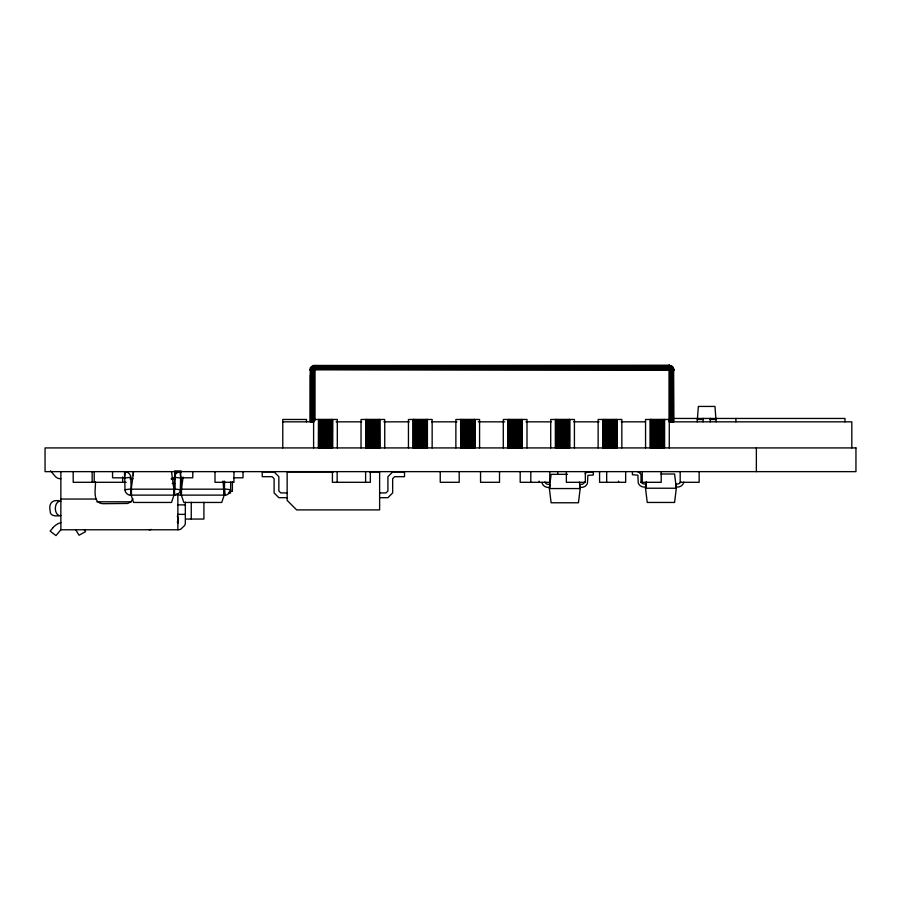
<?xml version="1.0" encoding="UTF-8"?>
<svg xmlns="http://www.w3.org/2000/svg" width="901" height="901" viewBox="0 0 901 901"><rect width="100%" height="100%" fill="white"/><g stroke="black" fill="none" stroke-linecap="round" stroke-linejoin="round"><path stroke-width="1.35" d="M177.869 522.242L177.869 517.602A7.197 4.133 0 0 0 177.227 516.104M310.394 375.086L310.361 421.837L310.361 369.331L311.983 366.516L314.46 365.446L669.589 365.446L672.653 367.101L673.768 370.153L672.653 367.101L669.026 365.412L671.391 370.153L671.391 421.837M310.924 421.837L311.025 369.579L311.217 367.946L314.99 365.547C304.865 371.989 313.762 363.767 314.933 366.606L310.575 370.153L310.575 421.837M125.363 471.741L124.563 477.8L124.563 471.64L126.219 471.854A6.397 6.397 0 0 1 130.746 476.381L131.141 489.175L174.118 489.175L174.58 476.381A6.397 6.397 0 0 1 179.108 471.854L180.763 471.64L180.301 490.606A6.397 6.397 0 0 1 175.774 495.122L129.553 495.122A6.397 6.397 0 0 1 125.025 490.606L124.732 477.868L112.557 477.8L112.557 471.64M181.112 477.237L181.45 489.175L224.372 489.175L224.676 481.145M176.923 493.466A6.397 6.397 0 0 0 179.795 495.122L226.027 495.122A6.397 6.397 0 0 0 230.555 490.606L230.735 481.934M310.755 369.579C309.91 367.529 313.785 364.353 315.023 366.043L315.023 420.463M311.397 421.837L311.397 370.153L310.8 368.475L312.174 366.606L314.854 365.547L310.597 368.475L310.282 370.153L310.924 367.777M313.402 421.837L313.402 370.153L312.264 367.011L313.402 365.693M312.658 421.837L312.658 370.153L313.953 367.462C311.149 364.342 316.386 365.682 313.796 366.606M579.399 482.091L580.188 488.556L578.442 502.781L551.108 502.781L549.362 488.556L551.108 474.331L567.506 474.331M660.906 474.005L674.579 474.005L676.324 488.229L674.579 502.454L647.245 502.454L645.499 488.229L646.299 481.765M130.408 495.235L133.573 471.64M175.605 471.741L174.817 477.8L172.147 477.8M180.65 495.235L183.094 477.034M673.475 421.837L673.475 368.532L669.15 365.446L313.717 365.716L310.901 367.946L312.106 367.946L314.201 370.153L314.201 420.44M311.983 421.837L311.983 370.153L313.402 366.245L311.983 366.516L310.901 367.946M310.282 370.153C309.617 367.529 314.336 365.164 312.264 367.011L311.397 370.153L314.877 369.579L671.121 369.579L672.078 370.153L672.078 421.837M311.802 367.011L311.453 367.946L312.264 367.011M670.153 365.547L672.473 367.011L673.317 369.016L672.078 366.516L669.026 365.412L672.653 367.101M851.828 447.921L851.828 421.837L669.026 421.837L669.026 369.331C668.519 365.277 673.148 367.18 671.076 365.952L669.026 365.693L673.7 370.153L673.599 369.016L673.768 370.153L673.475 368.532L673.768 421.837M314.055 367.011L314.37 365.716M673.7 370.153L672.901 367.462L672.078 370.153L671.02 366.245L669.758 365.952L313.92 365.952M670.648 421.837L670.648 370.153L672.664 367.462M671.391 366.043L672.157 367.011L671.752 367.946L669.86 367.462M671.177 367.462L669.848 370.153L669.848 421.837M671.955 366.606L669.77 365.716L669.026 367.777L670.648 370.153M683.825 482.091L683.499 483.06A6.318 6.318 0 0 1 678.307 487.013L675.773 487.047L675.773 483.961L677.631 483.961A3.232 3.232 0 0 0 680.739 481.596M669.15 365.446L670.457 365.952L670.896 367.946L673.137 370.153L673.137 421.837M312.929 367.946L313.402 366.245M312.354 366.606L311.712 367.462L313.942 365.547L314.483 367.011M132.954 498.647L131.118 501.609L127.773 503.456L102.928 503.693C92.048 503.107 95.754 488.646 95.461 481.844M310.924 370.153L311.442 369.016L310.496 369.016L311.025 369.579M311.983 367.462L311.025 367.946L312.658 370.153M312.354 368.475L314.877 369.579L673.137 370.153L672.934 368.475L670.265 365.716M311.937 366.606L670.074 366.606L312.005 367.011M310.845 369.016L310.361 370.153L311.217 367.946M313.976 366.245L314.562 365.716L314.167 366.606L314.686 365.952L312.861 365.952M53.26 527.445L50.152 531.151L55.986 535.588L60.863 529.777L60.863 471.685M311.397 370.153L312.726 369.016M313.762 369.016L314.9 367.946L669.026 367.777M310.642 369.016L311.262 368.475M312.929 366.245L313.852 365.716M669.026 370.153L670.029 369.579M670.513 366.245L671.639 366.245L669.758 365.952L671.65 367.011L671.02 366.245M59.083 501.328C54.094 503.152 54.094 513.728 59.083 515.552M124.8 478.037L130.859 477.237M124.912 489.739L130.972 488.939M670.761 366.606L672.146 366.606L671.211 365.952M672.901 367.462L669.026 365.693M673.092 367.946L673.137 370.153M671.47 368.475L314.348 368.475M672.022 369.016L672.788 369.016L671.797 366.606M312.185 369.579L313.188 369.579M674.083 418.458L844.98 418.458L844.98 421.837M697.183 419.472L703.107 419.472M710.225 419.472L716.149 419.472M282.779 421.837L314.201 421.837M336.096 421.837L361.639 421.837M383.86 421.837L409.144 421.837M431.624 421.837L456.908 421.837M478.24 421.837L504.673 421.837M526.004 421.837L551.288 421.837M573.757 421.837L599.041 421.837M621.262 421.837L645.555 421.837M174.535 470.975L181.281 470.975M333.381 471.955L287.149 471.955L287.149 500.415L296.632 509.898L379.625 509.898L379.625 471.955L369.815 471.955M233.674 477.8L243.011 477.8L243.011 471.64M129.947 478.803L132.965 478.803M171.641 478.803L175.38 478.803M171.077 478.915L175.154 478.915M126.208 482.305L73.195 482.305L73.195 471.64M640.757 482.305L661.21 482.305L661.21 471.64M172.305 483.544L175.087 483.544M579.692 487.373L582.237 487.34A6.318 6.318 0 0 0 587.418 483.386L587.914 475.334L593.263 475.041L593.263 471.955L588.522 471.955A3.852 3.852 0 0 0 585.222 473.813M645.499 488.229L676.324 488.229M549.362 488.556L580.188 488.556M229.304 491.315L232.39 491.315L232.39 481.686M228.358 492.971L230.735 492.971M287.149 492.926L280.819 492.926L278.848 490.966L278.848 476.697L274.107 471.955L262.247 471.955L262.247 476.697L272.147 476.697L274.107 478.668L274.107 492.926L278.848 497.679L287.149 497.679M379.625 492.926L385.955 492.926L387.914 490.966L387.914 476.697L392.656 471.955L404.515 471.955L404.515 476.697L394.627 476.697L392.656 478.668L392.656 492.926L387.914 497.679L379.625 497.679M60.863 499.041L95.979 499.041M60.863 501.328C52.787 498.67 48.44 503.231 50.152 510.811C49.746 516.757 56.864 516.149 60.863 515.552M96.824 501.801L131.4 501.801M177.869 504.887L185.336 504.887M177.869 514.37L185.336 514.37M185.651 519.055L203.908 519.055L203.908 502.319M60.739 522.67L60.863 522.67A14.821 14.821 0 0 0 53.249 527.434M60.863 529.777L177.869 529.777A7.861 7.861 0 0 0 180.718 529.225L184.75 525.373A6.893 6.893 0 0 0 185.336 522.67L185.336 502.184M174.467 477.237L180.527 478.037M224.608 488.939L230.667 489.739M174.355 488.939L180.414 489.739M131.141 489.175L131.208 495.347L133.573 502.454L171.517 502.454L173.882 495.347L173.882 489.175L171.517 471.64M314.426 365.952L315.023 366.043M669.026 365.412L669.646 365.547M669.589 365.446L671.076 365.952M669.026 366.043L669.601 366.245M313.953 367.462L314.9 367.946M50.569 470.818L55.096 476.212A7.354 7.354 0 0 0 60.851 478.78M84.356 529.777L85.505 531.68L79.04 535.228L75.729 529.777M671.909 367.462L672.304 368.475M541.861 482.418L542.188 483.386A6.318 6.318 0 0 0 547.38 487.34L549.914 487.373L549.914 484.287L548.056 484.287A3.232 3.232 0 0 1 544.947 481.922M672.506 369.579L672.653 421.837M223.031 481.078L224.135 495.347L221.759 502.454L183.827 502.454L181.45 495.347L181.45 489.175M225.16 495.235L224.428 489.175L224.372 495.347M179.963 471.741L180.763 477.8L192.769 477.8L192.769 471.64M174.918 495.235L174.186 489.175L174.118 495.347M175.154 489.739L174.817 471.64L176.472 471.854A6.397 6.397 0 0 1 178.015 472.496M756.367 447.921L756.367 471.64M735.914 418.458L735.914 421.837M716.149 421.837L714.966 406.43L698.365 406.43L697.183 421.837M710.225 418.289L710.225 421.837M703.107 418.289L703.107 421.837M699.153 471.64L699.153 482.305L680.187 482.305L680.187 471.64M669.263 447.921L669.263 419.472L645.555 419.472L645.555 447.921M664.521 419.472L664.521 447.921M664.409 419.472L664.409 447.921M664.093 419.472L664.093 447.921M663.564 419.472L663.564 447.921M662.854 419.472L662.854 447.921M661.976 419.472L661.976 447.921M660.962 419.472L660.962 447.921M659.836 419.472L659.836 447.921M658.642 419.472L658.642 447.921M657.403 419.472L657.403 447.921M656.176 419.472L656.176 447.921M654.971 419.472L654.971 447.921M653.856 419.472L653.856 447.921M652.831 419.472L652.831 447.921M651.964 419.472L651.964 447.921M651.243 419.472L651.243 447.921M650.725 419.472L650.725 447.921M650.398 419.472L650.398 447.921M650.297 419.472L650.297 447.921M642.244 471.64L642.244 482.305M639.406 471.64L639.406 472.822M632.423 471.64L632.423 474.714L637.874 475.176L638.268 483.06A6.318 6.318 0 0 0 643.449 487.013L645.994 487.047L645.994 483.961L644.136 483.961A3.232 3.232 0 0 1 641.028 481.596L641.028 475.368A3.852 3.852 0 0 0 637.165 471.64M625.654 471.64L625.654 482.305L599.57 482.305L599.57 471.64M621.836 447.921L621.836 419.472L598.129 419.472L598.129 447.921M618.537 481.123L618.537 482.305M617.095 419.472L616.994 447.921M616.667 419.472L616.667 447.921M616.149 419.472L616.149 447.921M615.439 419.472L615.439 447.921M614.561 419.472L614.561 447.921M613.547 419.472L613.547 447.921M612.421 419.472L612.421 447.921M611.216 419.472L611.216 447.921M609.988 419.472L609.988 447.921M608.749 419.472L608.749 447.921M607.556 419.472L607.556 447.921M606.677 471.64L606.677 482.305M606.429 419.472L606.429 447.921M605.416 419.472L605.416 447.921M604.537 419.472L604.537 447.921M603.828 419.472L603.828 447.921M603.298 419.472L603.298 447.921M602.983 419.472L602.87 447.921M585.346 471.64L585.346 482.305L566.369 482.305L566.369 471.64M579.692 486.349L579.692 484.287L581.55 484.287A3.232 3.232 0 0 0 584.659 481.922M574.421 447.921L574.421 419.472L550.714 419.472L550.714 447.921M569.68 419.472L569.68 447.921M569.567 419.472L569.567 447.921M569.252 419.472L569.252 447.921M568.722 419.472L568.722 447.921M568.013 419.472L568.013 447.921M567.134 419.472L567.134 447.921M566.121 419.472L566.121 447.921M564.995 419.472L564.995 447.921M563.801 419.472L563.801 447.921M562.562 419.472L562.562 447.921M561.334 419.472L561.334 447.921M560.129 419.472L560.129 447.921M559.003 419.472L559.003 447.921M557.989 419.472L557.989 447.921M557.696 471.64L557.696 474.298M557.111 419.472L557.111 447.921M556.401 419.472L556.401 447.921M555.883 419.472L555.883 447.921M555.557 419.472L555.557 447.921M555.455 419.472L555.455 447.921M549.779 471.64L549.779 482.305L520.192 482.305L520.192 471.64M539.158 481.123L539.158 482.305M530.802 471.64L530.802 482.305M526.995 447.921L526.995 419.472L503.287 419.472L503.287 447.921M522.152 419.472L522.253 447.921M521.825 419.472L521.825 447.921M521.307 419.472L521.307 447.921M520.598 419.472L520.598 447.921M519.719 419.472L519.719 447.921M518.706 419.472L518.706 447.921M517.579 419.472L517.579 447.921M516.374 419.472L516.374 447.921M515.147 419.472L515.147 447.921M513.908 419.472L513.908 447.921M512.714 419.472L512.714 447.921M511.588 419.472L511.588 447.921M510.574 419.472L510.574 447.921M509.696 419.472L509.696 447.921M508.986 419.472L508.986 447.921M508.457 419.472L508.457 447.921M499.514 471.64L499.514 482.305L480.548 482.305L480.548 471.64M479.58 447.921L479.58 419.472L455.872 419.472L455.872 447.921M474.838 419.472L474.838 447.921M474.726 419.472L474.726 447.921M474.41 419.472L474.41 447.921M473.881 419.472L473.881 447.921M473.171 419.472L473.171 447.921M472.293 419.472L472.293 447.921M471.279 419.472L471.279 447.921M470.153 419.472L470.153 447.921M468.959 419.472L468.959 447.921M467.72 419.472L467.72 447.921M466.493 419.472L466.493 447.921M465.288 419.472L465.288 447.921M464.161 419.472L464.161 447.921M463.148 419.472L463.148 447.921M462.269 419.472L462.269 447.921M461.56 419.472L461.56 447.921M461.042 419.472L461.042 447.921M460.614 419.472L460.715 447.921M459.206 471.64L459.206 482.305L440.24 482.305L440.24 471.64M432.153 447.921L432.153 419.472L408.446 419.472L408.446 447.921M427.412 419.472L427.412 447.921M427.311 419.472L427.311 447.921M426.984 419.472L426.984 447.921M426.466 419.472L426.466 447.921M425.745 419.472L425.745 447.921M424.878 419.472L424.878 447.921M423.853 419.472L423.853 447.921M422.738 419.472L422.738 447.921M421.533 419.472L421.533 447.921M420.305 419.472L420.305 447.921M419.066 419.472L419.066 447.921M417.873 419.472L417.873 447.921M416.746 419.472L416.746 447.921M415.733 419.472L415.733 447.921M414.854 419.472L414.854 447.921M414.145 419.472L414.145 447.921M413.615 419.472L413.615 447.921M413.3 419.472L413.3 447.921M413.187 419.472L413.187 447.921M384.738 447.921L384.738 419.472L361.031 419.472L361.031 447.921M379.884 419.472L379.997 447.921M379.569 419.472L379.569 447.921M379.039 419.472L379.039 447.921M378.33 419.472L378.33 447.921M377.451 419.472L377.451 447.921M376.438 419.472L376.438 447.921M375.312 419.472L375.312 447.921M374.118 419.472L374.118 447.921M372.879 419.472L372.879 447.921M371.64 419.472L371.64 447.921M370.446 419.472L370.446 447.921M370.345 471.64L370.345 482.305L332.413 482.305L332.413 471.64M369.32 419.472L369.32 447.921M368.306 419.472L368.306 447.921M367.428 419.472L367.428 447.921M366.718 419.472L366.718 447.921M366.2 419.472L366.2 447.921M365.874 419.472L365.874 447.921M365.772 419.472L365.772 447.921M365.603 471.64L365.603 482.305M337.312 447.921L337.312 419.472L313.604 419.472L313.604 447.921M337.154 471.64L337.154 482.305M332.142 419.472L332.142 447.921M331.624 419.472L331.624 447.921M330.904 419.472L330.904 447.921M330.036 419.472L330.036 447.921M329.011 419.472L329.011 447.921M327.896 419.472L327.896 447.921M326.691 419.472L326.691 447.921M325.464 419.472L325.464 447.921M324.225 419.472L324.225 447.921M323.031 419.472L323.031 447.921M321.905 419.472L321.905 447.921M320.891 419.472L320.891 447.921M320.013 419.472L320.013 447.921M319.303 419.472L319.303 447.921M318.774 419.472L318.774 447.921M318.458 419.472L318.346 447.921M306.486 421.837L306.486 419.472L282.779 419.472L282.779 447.921M233.956 471.64L233.956 482.305L214.99 482.305L214.99 471.64M191.26 502.319L191.26 519.055M177.869 494.052L177.869 529.777M133.303 471.685L133.303 475.503M131.445 489.175L131.445 495.347M122.649 476.967L122.649 482.305M94.2 471.64L94.2 482.305M92.161 471.64L92.161 482.305M151.143 529.416A5.169 5.169 0 0 1 149.239 529.777M177.227 521.938A7.197 4.133 0 0 1 177.869 523.425M177.869 471.685A7.794 7.794 0 0 1 180.729 472.225M855.95 447.921L45.05 447.921L45.05 471.64L855.95 471.64L855.95 447.921M508.141 447.921L508.141 419.472L508.029 447.921M332.57 447.921L332.57 419.472L332.469 447.921"/></g></svg>
